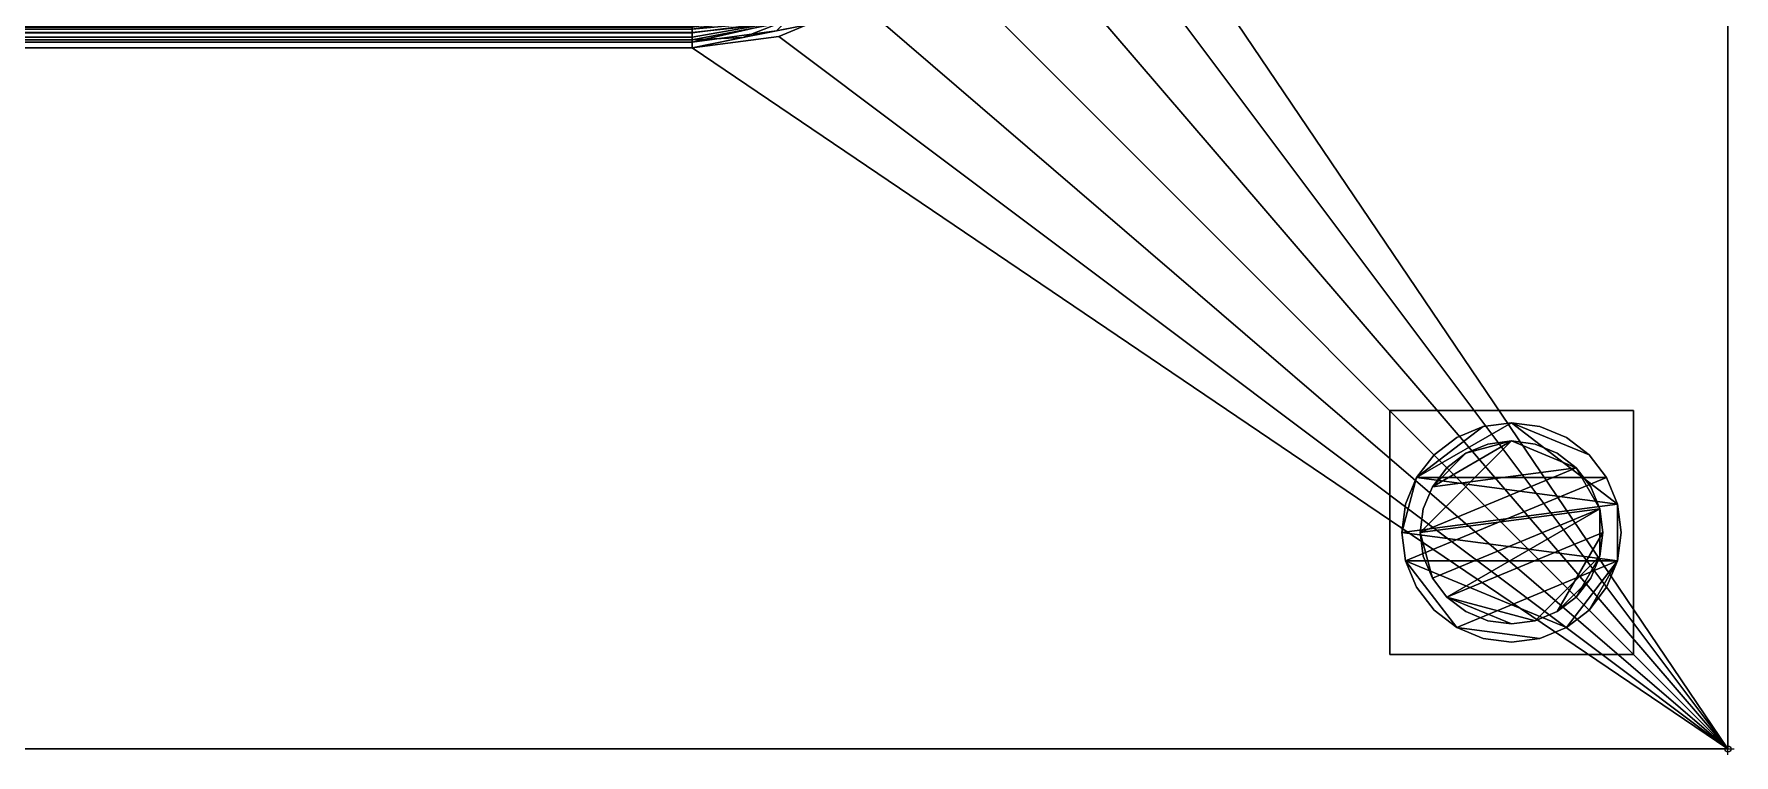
# Model space of a CAD drawing. Header units: millimetres. Extents: x -1 to 1801, y -701 to 1.
# Drawn here: x 1522 to 1801, y -701 to -582.8 of the extents above; entities that cross this region are included whole.
import ezdxf

# ---------------------------------------------------------------- set-up
doc = ezdxf.new("R2010")
doc.units = ezdxf.units.MM
doc.header["$PDMODE"] = 34
for name, color, linetype in [('IQ_200_2D', 1, 'Continuous'), ('IQ_200_3D', 1, 'Continuous'), ('IQ_INS_3D', 3, 'Continuous')]:
    doc.layers.add(name, color=color, linetype=linetype)

msp = doc.modelspace()

# ---------------------------------------------------------------- linework, layer by layer
at = {"layer": 'IQ_200_2D', "linetype": 'Continuous'}
for p, q in [((1800, 0), (1800, -700)), ((1800, -700), (0, -700))]:
    msp.add_line(p, q, dxfattribs=at)
at = {"layer": 'IQ_INS_3D'}
msp.add_point((1800, -700), dxfattribs=at)

# ---------------------------------------------------------------- meshes
at = {"layer": 'IQ_200_3D', "lineweight": 18}
mesh = msp.add_polyface(dxfattribs=at)
corners = [(1800, 0, 850), (1800, -700, 850), (0, -700, 850), (0, 0, 850), (1275, -230, 850), (1275, -530, 850), (1276.87, -544.24, 850), (1282.37, -557.5, 850), (1291.11, -568.89, 850), (1302.5, -577.63, 850), (1315.76, -583.13, 850), (1330, -585, 850), (1630, -585, 850), (1644.24, -583.13, 850), (1657.5, -577.63, 850), (1668.89, -568.89, 850), (1677.63, -557.5, 850), (1683.13, -544.24, 850), (1685, -530, 850), (1685, -230, 850), (1683.13, -215.76, 850), (1677.63, -202.5, 850), (1668.89, -191.11, 850), (1657.5, -182.37, 850), (1644.24, -176.87, 850), (1630, -175, 850), (1330, -175, 850), (1315.76, -176.87, 850), (1302.5, -182.37, 850), (1291.11, -191.11, 850), (1282.37, -202.5, 850), (1276.87, -215.76, 850), (1284, -168, 850), (1283.45, -163.86, 850), (1281.86, -160, 850), (1279.31, -156.69, 850), (1276, -154.14, 850), (1272.14, -152.55, 850), (1268, -152, 850), (1263.86, -152.55, 850), (1260, -154.14, 850), (1256.69, -156.69, 850), (1254.14, -160, 850), (1252.55, -163.86, 850), (1252, -168, 850), (1252.55, -172.14, 850), (1254.14, -176, 850), (1256.69, -179.31, 850), (1260, -181.86, 850), (1263.86, -183.45, 850), (1268, -184, 850), (1272.14, -183.45, 850), (1276, -181.86, 850), (1279.31, -179.31, 850), (1281.86, -176, 850), (1283.45, -172.14, 850)]
mesh.append_faces([[corners[k] for k in face] for face in [(14, 1, 13), (18, 1, 17), (9, 2, 8), (23, 0, 22), (20, 0, 19), (42, 3, 41), (40, 3, 39), (38, 0, 37)]], dxfattribs={"vtx0": -1, "vtx1": -1})
mesh.append_faces([[corners[k] for k in face] for face in [(1, 14, 15), (1, 15, 16), (1, 18, 19, 0), (0, 23, 24), (33, 27, 28, 32), (34, 26, 27, 33), (28, 55, 32), (29, 52, 53), (30, 51, 52, 29), (4, 47, 48), (3, 44, 45, 2), (3, 42, 43)]], dxfattribs={"vtx0": -1, "vtx2": -1})
mesh.append_faces([[corners[k] for k in face] for face in [(0, 25, 26, 36), (2, 45, 46, 5)]], dxfattribs={"vtx0": -1, "vtx2": -1, "vtx3": -1})
mesh.append_faces([[corners[k] for k in face] for face in [(16, 17, 1), (12, 13, 1), (9, 10, 2), (7, 8, 2), (10, 11, 2), (21, 22, 0), (20, 21, 0), (24, 25, 0), (5, 6, 2), (53, 54, 29), (50, 51, 30), (6, 7, 2), (34, 35, 26), (36, 37, 0), (35, 36, 26), (43, 44, 3), (40, 41, 3)]], dxfattribs={"vtx1": -1, "vtx2": -1})
mesh.append_faces([[corners[k] for k in face] for face in [(11, 12, 1, 2), (54, 55, 28, 29), (4, 5, 46, 47), (30, 31, 49, 50), (31, 4, 48, 49), (38, 39, 3, 0)]], dxfattribs={"vtx1": -1, "vtx3": -1})
mesh = msp.add_polyface(dxfattribs=at)
corners = [(1800, -13, 1000), (1800, -13, 910), (1800, -13.34, 907.41), (1800, -14.34, 905), (1800, -15.93, 902.93), (1800, -18, 901.34), (1800, -20.41, 900.34), (1800, -23, 900), (1800, -700, 900), (1800, -700, 850), (1800, 0, 850), (1800, 0, 1000)]
mesh.append_faces([[corners[k] for k in face] for face in [(5, 10, 4)]], dxfattribs={"vtx0": -1, "vtx1": -1})
mesh.append_faces([[corners[k] for k in face] for face in [(10, 6, 7)]], dxfattribs={"vtx0": -1, "vtx2": -1})
mesh.append_faces([[corners[k] for k in face] for face in [(3, 4, 10), (2, 3, 10), (1, 2, 10), (5, 6, 10)]], dxfattribs={"vtx1": -1, "vtx2": -1})
mesh.append_faces([[corners[k] for k in face] for face in [(11, 0, 1, 10)]], dxfattribs={"vtx2": -1})
mesh.append_faces([[corners[k] for k in face] for face in [(7, 8, 9, 10)]], dxfattribs={"vtx3": -1})
mesh = msp.add_polyface(dxfattribs=at)
corners = [(1800, -700, 900), (1800, -23, 900), (0, -23, 900), (0, -700, 900), (1275, -530, 900), (1275, -230, 900), (1276.87, -215.76, 900), (1282.37, -202.5, 900), (1291.11, -191.11, 900), (1302.5, -182.37, 900), (1315.76, -176.87, 900), (1330, -175, 900), (1630, -175, 900), (1644.24, -176.87, 900), (1657.5, -182.37, 900), (1668.89, -191.11, 900), (1677.63, -202.5, 900), (1683.13, -215.76, 900), (1685, -230, 900), (1685, -530, 900), (1683.13, -544.24, 900), (1677.63, -557.5, 900), (1668.89, -568.89, 900), (1657.5, -577.63, 900), (1644.24, -583.13, 900), (1630, -585, 900), (1330, -585, 900), (1315.76, -583.13, 900), (1302.5, -577.63, 900), (1291.11, -568.89, 900), (1282.37, -557.5, 900), (1276.87, -544.24, 900), (1252, -168, 900), (1252.55, -163.86, 900), (1254.14, -160, 900), (1256.69, -156.69, 900), (1260, -154.14, 900), (1263.86, -152.55, 900), (1268, -152, 900), (1272.14, -152.55, 900), (1276, -154.14, 900), (1279.31, -156.69, 900), (1281.86, -160, 900), (1283.45, -163.86, 900), (1284, -168, 900), (1283.45, -172.14, 900), (1281.86, -176, 900), (1279.31, -179.31, 900), (1276, -181.86, 900), (1272.14, -183.45, 900), (1268, -184, 900), (1263.86, -183.45, 900), (1260, -181.86, 900), (1256.69, -179.31, 900), (1254.14, -176, 900), (1252.55, -172.14, 900)]
mesh.append_faces([[corners[k] for k in face] for face in [(16, 1, 15), (21, 0, 20), (28, 3, 27), (47, 8, 46), (36, 2, 35), (35, 2, 34), (33, 2, 32), (49, 7, 48), (54, 5, 53), (50, 7, 49), (31, 3, 30)]], dxfattribs={"vtx0": -1, "vtx1": -1})
mesh.append_faces([[corners[k] for k in face] for face in [(1, 12, 13), (1, 13, 14), (1, 17, 18), (9, 45, 46, 8), (10, 42, 43, 9), (42, 10, 11, 41), (0, 21, 22), (0, 23, 24), (26, 3, 0, 25), (3, 26, 27), (2, 36, 37), (48, 7, 8, 47), (51, 6, 7, 50), (52, 5, 6, 51)]], dxfattribs={"vtx0": -1, "vtx2": -1})
mesh.append_faces([[corners[k] for k in face] for face in [(16, 17, 1), (14, 15, 1), (43, 44, 9), (44, 45, 9), (19, 20, 0), (22, 23, 0), (29, 30, 3), (28, 29, 3), (24, 25, 0), (37, 38, 2), (40, 41, 11), (39, 40, 1), (33, 34, 2), (31, 4, 3), (52, 53, 5), (54, 55, 3)]], dxfattribs={"vtx1": -1, "vtx2": -1})
mesh.append_faces([[corners[k] for k in face] for face in [(11, 12, 1, 40), (4, 5, 54, 3)]], dxfattribs={"vtx1": -1, "vtx2": -1, "vtx3": -1})
mesh.append_faces([[corners[k] for k in face] for face in [(18, 19, 0, 1), (38, 39, 1, 2), (55, 32, 2, 3)]], dxfattribs={"vtx1": -1, "vtx3": -1})
mesh = msp.add_polyface(dxfattribs=at)
corners = [(1630, -585, 850), (1630, -585, 900), (1644.24, -583.13, 900), (1657.5, -577.63, 900), (1668.89, -568.89, 900), (1677.63, -557.5, 900), (1683.13, -544.24, 900), (1685, -530, 900), (1685, -530, 850), (1683.13, -544.24, 850), (1677.63, -557.5, 850), (1668.89, -568.89, 850), (1657.5, -577.63, 850), (1644.24, -583.13, 850)]
mesh.append_faces([[corners[k] for k in face] for face in [(3, 12, 13, 2)]], dxfattribs={"vtx0": -1, "vtx2": -1})
mesh.append_faces([[corners[k] for k in face] for face in [(8, 9, 6, 7)]], dxfattribs={"vtx1": -1})
mesh.append_faces([[corners[k] for k in face] for face in [(11, 12, 3, 4), (9, 10, 5, 6), (4, 5, 10, 11)]], dxfattribs={"vtx1": -1, "vtx3": -1})
mesh.append_faces([[corners[k] for k in face] for face in [(0, 1, 2, 13)]], dxfattribs={"vtx2": -1})
mesh = msp.add_polyface(dxfattribs=at)
corners = [(1680, -530, 895), (1676.19, -549.13, 895), (1665.36, -565.36, 895), (1649.13, -576.19, 895), (1630, -580, 895), (1630, -580.17, 896.29), (1630, -580.67, 897.5), (1630, -581.46, 898.54), (1630, -582.5, 899.33), (1630, -583.71, 899.83), (1630, -585, 900), (1651.05, -580.81, 900), (1668.89, -568.89, 900), (1680.81, -551.05, 900), (1685, -530, 900), (1683.71, -530, 899.83), (1682.5, -530, 899.33), (1681.46, -530, 898.54), (1680.67, -530, 897.5), (1680.17, -530, 896.29), (1678.76, -545.07, 898.04), (1645.07, -578.76, 898.04), (1683.34, -538.35, 900), (1638.35, -583.34, 900), (1678.49, -537.59, 895), (1637.59, -578.49, 895), (1672.09, -558.12, 897.4), (1660.89, -570.88, 898.3), (1680.98, -544.34, 899.56), (1675.32, -556.75, 899.4), (1644.34, -580.98, 899.56), (1655.45, -576.28, 899.5), (1664.29, -570.39, 899.57), (1659.97, -574.85, 900), (1670.77, -557.24, 895), (1657.24, -570.77, 895), (1674.85, -559.97, 900)]
mesh.append_faces([[corners[k] for k in face] for face in [(1, 20, 24), (3, 27, 35), (2, 26, 34)]], dxfattribs={"vtx0": -1, "vtx1": -1})
mesh.append_faces([[corners[k] for k in face] for face in [(6, 21, 25), (26, 20, 1), (28, 22, 15), (29, 20, 26), (31, 32, 27), (28, 29, 13), (24, 20, 18), (29, 28, 20), (21, 31, 27), (28, 17, 20), (30, 21, 7), (21, 30, 31), (26, 2, 27), (32, 29, 26), (9, 23, 30), (31, 30, 11), (3, 21, 27), (32, 26, 27), (32, 31, 33), (12, 29, 32)]], dxfattribs={"vtx0": -1, "vtx1": -1, "vtx2": -1})
mesh.append_faces([[corners[k] for k in face] for face in [(28, 16, 17), (28, 15, 16), (26, 1, 34), (25, 5, 6), (29, 12, 36), (31, 11, 33), (27, 2, 35)]], dxfattribs={"vtx0": -1, "vtx2": -1})
mesh.append_faces([[corners[k] for k in face] for face in [(14, 15, 22)]], dxfattribs={"vtx1": -1})
mesh.append_faces([[corners[k] for k in face] for face in [(13, 22, 28), (18, 19, 24), (17, 18, 20), (6, 7, 21), (3, 25, 21), (7, 8, 30), (8, 9, 30), (23, 11, 30), (33, 12, 32), (36, 13, 29)]], dxfattribs={"vtx1": -1, "vtx2": -1})
mesh.append_faces([[corners[k] for k in face] for face in [(25, 4, 5), (9, 10, 23), (19, 0, 24)]], dxfattribs={"vtx2": -1})
mesh = msp.add_polyface(dxfattribs=at)
corners = [(1685, -530, 898.5), (1685, -530, 900), (1680.81, -551.05, 900), (1668.89, -568.89, 900), (1651.05, -580.81, 900), (1630, -585, 900), (1630, -585, 898.5), (1651.05, -580.81, 898.5), (1668.89, -568.89, 898.5), (1680.81, -551.05, 898.5), (1683.43, -537.89, 898.5), (1682.91, -540.52, 900), (1674.85, -559.97, 898.5), (1674.85, -559.97, 900), (1659.97, -574.85, 900), (1659.97, -574.85, 898.5), (1640.52, -582.91, 898.5), (1640.52, -582.91, 900)]
mesh.append_faces([[corners[k] for k in face] for face in [(1, 10, 0)]], dxfattribs={"vtx0": -1})
mesh.append_faces([[corners[k] for k in face] for face in [(9, 11, 2), (10, 1, 11)]], dxfattribs={"vtx0": -1, "vtx2": -1})
mesh.append_faces([[corners[k] for k in face] for face in [(6, 16, 17, 5)]], dxfattribs={"vtx1": -1})
mesh.append_faces([[corners[k] for k in face] for face in [(9, 10, 11)]], dxfattribs={"vtx1": -1, "vtx2": -1})
mesh.append_faces([[corners[k] for k in face] for face in [(13, 3, 8, 12), (2, 13, 12, 9), (15, 8, 3, 14), (4, 17, 16, 7), (14, 4, 7, 15)]], dxfattribs={"vtx1": -1, "vtx3": -1})
mesh = msp.add_polyface(dxfattribs=at)
corners = [(1630, -581.5, 895), (1649.71, -577.58, 895), (1666.42, -566.42, 895), (1677.58, -549.71, 895), (1681.5, -530, 895), (1681.62, -530, 895.91), (1681.97, -530, 896.75), (1682.53, -530, 897.47), (1683.25, -530, 898.03), (1684.09, -530, 898.38), (1685, -530, 898.5), (1680.81, -551.05, 898.5), (1668.89, -568.89, 898.5), (1651.05, -580.81, 898.5), (1630, -585, 898.5), (1630, -584.09, 898.38), (1630, -583.25, 898.03), (1630, -582.53, 897.47), (1630, -581.97, 896.75), (1630, -581.62, 895.91), (1680.51, -545.61, 897.78), (1645.61, -580.51, 897.78), (1678.92, -542.96, 895), (1642.96, -578.92, 895), (1682.25, -543.84, 898.5), (1643.84, -582.25, 898.5), (1679.12, -546.57, 896.51), (1671.42, -562.28, 897.46), (1646.57, -579.12, 896.51), (1659.64, -573.29, 897.42), (1676.66, -553.81, 897.32), (1674.85, -559.97, 898.5), (1675.75, -557.79, 898.18), (1669.89, -565.85, 898.22), (1659.97, -574.85, 898.5), (1655.27, -577.27, 898.21), (1658.06, -572, 895), (1672, -558.06, 895)]
mesh.append_faces([[corners[k] for k in face] for face in [(37, 27, 2), (17, 21, 16), (1, 28, 23), (13, 35, 34), (36, 28, 1), (3, 26, 37)]], dxfattribs={"vtx0": -1, "vtx1": -1})
mesh.append_faces([[corners[k] for k in face] for face in [(33, 27, 32), (18, 28, 21), (20, 9, 24), (26, 30, 37), (20, 26, 6), (31, 33, 32), (32, 30, 20), (27, 37, 30), (30, 32, 27), (21, 25, 15), (28, 36, 29), (26, 22, 5), (29, 21, 28), (32, 20, 11), (26, 20, 30), (19, 23, 28), (29, 33, 35), (2, 27, 29), (29, 27, 33), (34, 35, 33), (13, 21, 35), (21, 29, 35)]], dxfattribs={"vtx0": -1, "vtx1": -1, "vtx2": -1})
mesh.append_faces([[corners[k] for k in face] for face in [(20, 24, 11), (21, 15, 16), (26, 5, 6), (32, 11, 31), (20, 6, 7), (21, 17, 18), (33, 12, 34), (33, 31, 12)]], dxfattribs={"vtx0": -1, "vtx2": -1})
mesh.append_faces([[corners[k] for k in face] for face in [(4, 5, 22), (14, 15, 25)]], dxfattribs={"vtx1": -1})
mesh.append_faces([[corners[k] for k in face] for face in [(8, 9, 20), (7, 8, 20), (3, 22, 26), (18, 19, 28), (13, 25, 21), (36, 2, 29)]], dxfattribs={"vtx1": -1, "vtx2": -1})
mesh.append_faces([[corners[k] for k in face] for face in [(19, 0, 23), (9, 10, 24)]], dxfattribs={"vtx2": -1})
mesh = msp.add_polyface(dxfattribs=at)
corners = [(1630, -580, 895), (1330, -580, 895), (1330, -580.17, 896.29), (1330, -580.67, 897.5), (1330, -581.46, 898.54), (1330, -582.5, 899.33), (1330, -583.71, 899.83), (1330, -585, 900), (1630, -585, 900), (1630, -583.71, 899.83), (1630, -582.5, 899.33), (1630, -581.46, 898.54), (1630, -580.67, 897.5), (1630, -580.17, 896.29)]
mesh.append_faces([[corners[k] for k in face] for face in [(13, 2, 3, 12)]], dxfattribs={"vtx0": -1, "vtx2": -1})
mesh.append_faces([[corners[k] for k in face] for face in [(1, 2, 13, 0)]], dxfattribs={"vtx1": -1})
mesh.append_faces([[corners[k] for k in face] for face in [(11, 12, 3, 4), (5, 6, 9, 10), (10, 11, 4, 5)]], dxfattribs={"vtx1": -1, "vtx3": -1})
mesh.append_faces([[corners[k] for k in face] for face in [(6, 7, 8, 9)]], dxfattribs={"vtx3": -1})
mesh = msp.add_polyface(dxfattribs=at)
corners = [(1330, -581.5, 895), (1630, -581.5, 895), (1630, -581.62, 895.91), (1630, -581.97, 896.75), (1630, -582.53, 897.47), (1630, -583.25, 898.03), (1630, -584.09, 898.38), (1630, -585, 898.5), (1330, -585, 898.5), (1330, -584.09, 898.38), (1330, -583.25, 898.03), (1330, -582.53, 897.47), (1330, -581.97, 896.75), (1330, -581.62, 895.91)]
mesh.append_faces([[corners[k] for k in face] for face in [(1, 2, 13, 0)]], dxfattribs={"vtx1": -1})
mesh.append_faces([[corners[k] for k in face] for face in [(5, 6, 9, 10), (4, 5, 10, 11), (2, 3, 12, 13), (11, 12, 3, 4)]], dxfattribs={"vtx1": -1, "vtx3": -1})
mesh.append_faces([[corners[k] for k in face] for face in [(6, 7, 8, 9)]], dxfattribs={"vtx3": -1})
mesh = msp.add_polyface(dxfattribs=at)
corners = [(1330, -585, 900), (1630, -585, 900), (1630, -585, 850), (1330, -585, 850)]
mesh.append_faces([[corners[k] for k in face] for face in [(0, 1, 2, 3)]])
mesh = msp.add_polyface(dxfattribs=at)
corners = [(1630, -585, 900), (1330, -585, 900), (1330, -585, 898.5), (1630, -585, 898.5)]
mesh.append_faces([[corners[k] for k in face] for face in [(0, 1, 2, 3)]])
mesh = msp.add_polyface(dxfattribs=at)
corners = [(1744.5, -644.5, 850), (1744.5, -684.5, 850), (1784.5, -684.5, 850), (1784.5, -644.5, 850)]
mesh.append_faces([[corners[k] for k in face] for face in [(0, 1, 2, 3)]])
mesh = msp.add_polyface(dxfattribs=at)
corners = [(1784.5, -684.5, 75), (1744.5, -684.5, 75), (1744.5, -644.5, 75), (1784.5, -644.5, 75)]
mesh.append_faces([[corners[k] for k in face] for face in [(0, 1, 2, 3)]])
mesh = msp.add_polyface(dxfattribs=at)
corners = [(1784.5, -644.5, 850), (1784.5, -644.5, 75), (1744.5, -644.5, 75), (1744.5, -644.5, 850)]
mesh.append_faces([[corners[k] for k in face] for face in [(0, 1, 2, 3)]])
mesh = msp.add_polyface(dxfattribs=at)
corners = [(1744.5, -644.5, 850), (1744.5, -644.5, 75), (1744.5, -684.5, 75), (1744.5, -684.5, 850)]
mesh.append_faces([[corners[k] for k in face] for face in [(0, 1, 2, 3)]])
mesh = msp.add_polyface(dxfattribs=at)
corners = [(1784.5, -684.5, 850), (1784.5, -684.5, 75), (1784.5, -644.5, 75), (1784.5, -644.5, 850)]
mesh.append_faces([[corners[k] for k in face] for face in [(0, 1, 2, 3)]])
mesh = msp.add_polyface(dxfattribs=at)
corners = [(1746.5, -664.5, 5), (1747.11, -669.16, 5), (1748.91, -673.5, 5), (1751.77, -677.23, 5), (1755.5, -680.09, 5), (1759.84, -681.89, 5), (1764.5, -682.5, 5), (1769.16, -681.89, 5), (1773.5, -680.09, 5), (1777.23, -677.23, 5), (1780.09, -673.5, 5), (1781.89, -669.16, 5), (1782.5, -664.5, 5), (1781.89, -659.84, 5), (1780.09, -655.5, 5), (1777.23, -651.77, 5), (1773.5, -648.91, 5), (1769.16, -647.11, 5), (1764.5, -646.5, 5), (1759.84, -647.11, 5), (1755.5, -648.91, 5), (1751.77, -651.77, 5), (1748.91, -655.5, 5), (1747.11, -659.84, 5)]
mesh.append_faces([[corners[k] for k in face] for face in [(11, 8, 9, 10)]], dxfattribs={"vtx0": -1})
mesh.append_faces([[corners[k] for k in face] for face in [(4, 7, 8, 11), (11, 0, 1, 4), (13, 18, 19, 22)]], dxfattribs={"vtx0": -1, "vtx2": -1, "vtx3": -1})
mesh.append_faces([[corners[k] for k in face] for face in [(0, 11, 12, 13)]], dxfattribs={"vtx0": -1, "vtx3": -1})
mesh.append_faces([[corners[k] for k in face] for face in [(2, 3, 4, 1), (16, 17, 18, 15)]], dxfattribs={"vtx2": -1})
mesh.append_faces([[corners[k] for k in face] for face in [(13, 14, 15, 18), (22, 23, 0, 13)]], dxfattribs={"vtx2": -1, "vtx3": -1})
mesh.append_faces([[corners[k] for k in face] for face in [(4, 5, 6, 7), (19, 20, 21, 22)]], dxfattribs={"vtx3": -1})
mesh = msp.add_polyface(dxfattribs=at)
corners = [(1746.5, -664.5, 0), (1747.11, -659.84, 0), (1748.91, -655.5, 0), (1751.77, -651.77, 0), (1755.5, -648.91, 0), (1759.84, -647.11, 0), (1764.5, -646.5, 0), (1769.16, -647.11, 0), (1773.5, -648.91, 0), (1777.23, -651.77, 0), (1780.09, -655.5, 0), (1781.89, -659.84, 0), (1782.5, -664.5, 0), (1781.89, -669.16, 0), (1780.09, -673.5, 0), (1777.23, -677.23, 0), (1773.5, -680.09, 0), (1769.16, -681.89, 0), (1764.5, -682.5, 0), (1759.84, -681.89, 0), (1755.5, -680.09, 0), (1751.77, -677.23, 0), (1748.91, -673.5, 0), (1747.11, -669.16, 0)]
mesh.append_faces([[corners[k] for k in face] for face in [(2, 0, 1), (15, 13, 14), (13, 11, 12)]], dxfattribs={"vtx0": -1})
mesh.append_faces([[corners[k] for k in face] for face in [(16, 23, 13, 15)]], dxfattribs={"vtx0": -1, "vtx1": -1, "vtx2": -1})
mesh.append_faces([[corners[k] for k in face] for face in [(2, 10, 23, 0)]], dxfattribs={"vtx0": -1, "vtx1": -1, "vtx3": -1})
mesh.append_faces([[corners[k] for k in face] for face in [(2, 5, 6)]], dxfattribs={"vtx0": -1, "vtx2": -1})
mesh.append_faces([[corners[k] for k in face] for face in [(23, 10, 11, 13), (23, 16, 17, 20)]], dxfattribs={"vtx0": -1, "vtx2": -1, "vtx3": -1})
mesh.append_faces([[corners[k] for k in face] for face in [(9, 10, 2, 6)]], dxfattribs={"vtx1": -1, "vtx2": -1, "vtx3": -1})
mesh.append_faces([[corners[k] for k in face] for face in [(3, 4, 5, 2), (18, 19, 20, 17)]], dxfattribs={"vtx2": -1})
mesh.append_faces([[corners[k] for k in face] for face in [(6, 7, 8, 9), (20, 21, 22, 23)]], dxfattribs={"vtx3": -1})
mesh = msp.add_polyface(dxfattribs=at)
corners = [(1746.5, -664.5, 5), (1747.11, -659.84, 5), (1748.91, -655.5, 5), (1751.77, -651.77, 5), (1755.5, -648.91, 5), (1759.84, -647.11, 5), (1764.5, -646.5, 5), (1769.16, -647.11, 5), (1773.5, -648.91, 5), (1777.23, -651.77, 5), (1780.09, -655.5, 5), (1781.89, -659.84, 5), (1782.5, -664.5, 5), (1782.5, -664.5, 0), (1781.89, -659.84, 0), (1780.09, -655.5, 0), (1777.23, -651.77, 0), (1773.5, -648.91, 0), (1769.16, -647.11, 0), (1764.5, -646.5, 0), (1759.84, -647.11, 0), (1755.5, -648.91, 0), (1751.77, -651.77, 0), (1748.91, -655.5, 0), (1747.11, -659.84, 0), (1746.5, -664.5, 0)]
mesh.append_faces([[corners[k] for k in face] for face in [(13, 14, 11, 12), (0, 1, 24, 25)]], dxfattribs={"vtx1": -1})
mesh.append_faces([[corners[k] for k in face] for face in [(14, 15, 10, 11), (16, 17, 8, 9), (15, 16, 9, 10), (17, 18, 7, 8), (6, 7, 18, 19), (19, 20, 5, 6), (20, 21, 4, 5), (22, 23, 2, 3), (21, 22, 3, 4), (23, 24, 1, 2)]], dxfattribs={"vtx1": -1, "vtx3": -1})
mesh = msp.add_polyface(dxfattribs=at)
corners = [(1749.5, -664.5, 75), (1750.01, -668.38, 75), (1751.51, -672, 75), (1753.89, -675.11, 75), (1757, -677.49, 75), (1760.62, -678.99, 75), (1764.5, -679.5, 75), (1768.38, -678.99, 75), (1772, -677.49, 75), (1775.11, -675.11, 75), (1777.49, -672, 75), (1778.99, -668.38, 75), (1779.5, -664.5, 75), (1778.99, -660.62, 75), (1777.49, -657, 75), (1775.11, -653.89, 75), (1772, -651.51, 75), (1768.38, -650.01, 75), (1764.5, -649.5, 75), (1760.62, -650.01, 75), (1757, -651.51, 75), (1753.89, -653.89, 75), (1751.51, -657, 75), (1750.01, -660.62, 75)]
mesh.append_faces([[corners[k] for k in face] for face in [(10, 8, 9), (22, 20, 21)]], dxfattribs={"vtx0": -1})
mesh.append_faces([[corners[k] for k in face] for face in [(7, 3, 6)]], dxfattribs={"vtx0": -1, "vtx1": -1})
mesh.append_faces([[corners[k] for k in face] for face in [(22, 15, 18, 20)]], dxfattribs={"vtx0": -1, "vtx1": -1, "vtx2": -1, "vtx3": -1})
mesh.append_faces([[corners[k] for k in face] for face in [(13, 2, 3, 12)]], dxfattribs={"vtx0": -1, "vtx2": -1})
mesh.append_faces([[corners[k] for k in face] for face in [(3, 7, 8, 12)]], dxfattribs={"vtx0": -1, "vtx2": -1, "vtx3": -1})
mesh.append_faces([[corners[k] for k in face] for face in [(17, 18, 15, 16), (19, 20, 18)]], dxfattribs={"vtx1": -1})
mesh.append_faces([[corners[k] for k in face] for face in [(11, 12, 8, 10)]], dxfattribs={"vtx1": -1, "vtx2": -1})
mesh.append_faces([[corners[k] for k in face] for face in [(4, 5, 6, 3)]], dxfattribs={"vtx2": -1})
mesh.append_faces([[corners[k] for k in face] for face in [(0, 1, 2, 13), (13, 14, 15, 0), (22, 23, 0, 15)]], dxfattribs={"vtx2": -1, "vtx3": -1})
mesh = msp.add_polyface(dxfattribs=at)
corners = [(1749.5, -664.5, 5), (1750.01, -660.62, 5), (1751.51, -657, 5), (1753.89, -653.89, 5), (1757, -651.51, 5), (1760.62, -650.01, 5), (1764.5, -649.5, 5), (1768.38, -650.01, 5), (1772, -651.51, 5), (1775.11, -653.89, 5), (1777.49, -657, 5), (1778.99, -660.62, 5), (1779.5, -664.5, 5), (1778.99, -668.38, 5), (1777.49, -672, 5), (1775.11, -675.11, 5), (1772, -677.49, 5), (1768.38, -678.99, 5), (1764.5, -679.5, 5), (1760.62, -678.99, 5), (1757, -677.49, 5), (1753.89, -675.11, 5), (1751.51, -672, 5), (1750.01, -668.38, 5)]
mesh.append_faces([[corners[k] for k in face] for face in [(9, 6, 7, 8), (4, 2, 3), (15, 13, 14)]], dxfattribs={"vtx0": -1})
mesh.append_faces([[corners[k] for k in face] for face in [(18, 21, 17)]], dxfattribs={"vtx0": -1, "vtx1": -1})
mesh.append_faces([[corners[k] for k in face] for face in [(22, 0, 11, 21)]], dxfattribs={"vtx0": -1, "vtx1": -1, "vtx2": -1})
mesh.append_faces([[corners[k] for k in face] for face in [(0, 6, 9, 11), (21, 11, 13, 17)]], dxfattribs={"vtx0": -1, "vtx1": -1, "vtx2": -1, "vtx3": -1})
mesh.append_faces([[corners[k] for k in face] for face in [(23, 0, 22), (12, 13, 11)]], dxfattribs={"vtx1": -1})
mesh.append_faces([[corners[k] for k in face] for face in [(16, 17, 13, 15)]], dxfattribs={"vtx1": -1, "vtx2": -1})
mesh.append_faces([[corners[k] for k in face] for face in [(9, 10, 11)]], dxfattribs={"vtx2": -1})
mesh.append_faces([[corners[k] for k in face] for face in [(4, 5, 6, 2), (0, 1, 2, 6)]], dxfattribs={"vtx2": -1, "vtx3": -1})
mesh.append_faces([[corners[k] for k in face] for face in [(18, 19, 20, 21)]], dxfattribs={"vtx3": -1})
mesh = msp.add_polyface(dxfattribs=at)
corners = [(1749.5, -664.5, 75), (1750.01, -660.62, 75), (1751.51, -657, 75), (1753.89, -653.89, 75), (1757, -651.51, 75), (1760.62, -650.01, 75), (1764.5, -649.5, 75), (1768.38, -650.01, 75), (1772, -651.51, 75), (1775.11, -653.89, 75), (1777.49, -657, 75), (1778.99, -660.62, 75), (1779.5, -664.5, 75), (1779.5, -664.5, 5), (1778.99, -660.62, 5), (1777.49, -657, 5), (1775.11, -653.89, 5), (1772, -651.51, 5), (1768.38, -650.01, 5), (1764.5, -649.5, 5), (1760.62, -650.01, 5), (1757, -651.51, 5), (1753.89, -653.89, 5), (1751.51, -657, 5), (1750.01, -660.62, 5), (1749.5, -664.5, 5)]
mesh.append_faces([[corners[k] for k in face] for face in [(1, 24, 25, 0)]], dxfattribs={"vtx0": -1})
mesh.append_faces([[corners[k] for k in face] for face in [(8, 17, 18, 7), (9, 16, 17, 8), (7, 18, 19, 6), (15, 10, 11, 14), (5, 20, 21, 4), (4, 21, 22, 3), (2, 23, 24, 1), (3, 22, 23, 2), (20, 5, 6, 19)]], dxfattribs={"vtx0": -1, "vtx2": -1})
mesh.append_faces([[corners[k] for k in face] for face in [(13, 14, 11, 12)]], dxfattribs={"vtx1": -1})
mesh.append_faces([[corners[k] for k in face] for face in [(9, 10, 15, 16)]], dxfattribs={"vtx1": -1, "vtx3": -1})
mesh = msp.add_polyface(dxfattribs=at)
corners = [(1782.5, -664.5, 5), (1781.89, -669.16, 5), (1780.09, -673.5, 5), (1777.23, -677.23, 5), (1773.5, -680.09, 5), (1769.16, -681.89, 5), (1764.5, -682.5, 5), (1759.84, -681.89, 5), (1755.5, -680.09, 5), (1751.77, -677.23, 5), (1748.91, -673.5, 5), (1747.11, -669.16, 5), (1746.5, -664.5, 5), (1746.5, -664.5, 0), (1747.11, -669.16, 0), (1748.91, -673.5, 0), (1751.77, -677.23, 0), (1755.5, -680.09, 0), (1759.84, -681.89, 0), (1764.5, -682.5, 0), (1769.16, -681.89, 0), (1773.5, -680.09, 0), (1777.23, -677.23, 0), (1780.09, -673.5, 0), (1781.89, -669.16, 0), (1782.5, -664.5, 0)]
mesh.append_faces([[corners[k] for k in face] for face in [(13, 14, 11, 12), (0, 1, 24, 25)]], dxfattribs={"vtx1": -1})
mesh.append_faces([[corners[k] for k in face] for face in [(14, 15, 10, 11), (16, 17, 8, 9), (15, 16, 9, 10), (17, 18, 7, 8), (6, 7, 18, 19), (19, 20, 5, 6), (20, 21, 4, 5), (22, 23, 2, 3), (21, 22, 3, 4), (23, 24, 1, 2)]], dxfattribs={"vtx1": -1, "vtx3": -1})
mesh = msp.add_polyface(dxfattribs=at)
corners = [(1779.5, -664.5, 75), (1778.99, -668.38, 75), (1777.49, -672, 75), (1775.11, -675.11, 75), (1772, -677.49, 75), (1768.38, -678.99, 75), (1764.5, -679.5, 75), (1760.62, -678.99, 75), (1757, -677.49, 75), (1753.89, -675.11, 75), (1751.51, -672, 75), (1750.01, -668.38, 75), (1749.5, -664.5, 75), (1749.5, -664.5, 5), (1750.01, -668.38, 5), (1751.51, -672, 5), (1753.89, -675.11, 5), (1757, -677.49, 5), (1760.62, -678.99, 5), (1764.5, -679.5, 5), (1768.38, -678.99, 5), (1772, -677.49, 5), (1775.11, -675.11, 5), (1777.49, -672, 5), (1778.99, -668.38, 5), (1779.5, -664.5, 5)]
mesh.append_faces([[corners[k] for k in face] for face in [(1, 24, 25, 0)]], dxfattribs={"vtx0": -1})
mesh.append_faces([[corners[k] for k in face] for face in [(11, 14, 15, 10), (10, 15, 16, 9), (8, 17, 18, 7), (9, 16, 17, 8), (7, 18, 19, 6), (5, 20, 21, 4), (4, 21, 22, 3), (2, 23, 24, 1), (3, 22, 23, 2), (20, 5, 6, 19)]], dxfattribs={"vtx0": -1, "vtx2": -1})
mesh.append_faces([[corners[k] for k in face] for face in [(12, 13, 14, 11)]], dxfattribs={"vtx2": -1})
mesh = msp.add_polyface(dxfattribs=at)
corners = [(1744.5, -684.5, 850), (1744.5, -684.5, 75), (1784.5, -684.5, 75), (1784.5, -684.5, 850)]
mesh.append_faces([[corners[k] for k in face] for face in [(0, 1, 2, 3)]])
mesh = msp.add_polyface(dxfattribs=at)
corners = [(1800, -700, 900), (0, -700, 900), (0, -700, 850), (1800, -700, 850)]
mesh.append_faces([[corners[k] for k in face] for face in [(0, 1, 2, 3)]])

doc.saveas('drawing.dxf')
